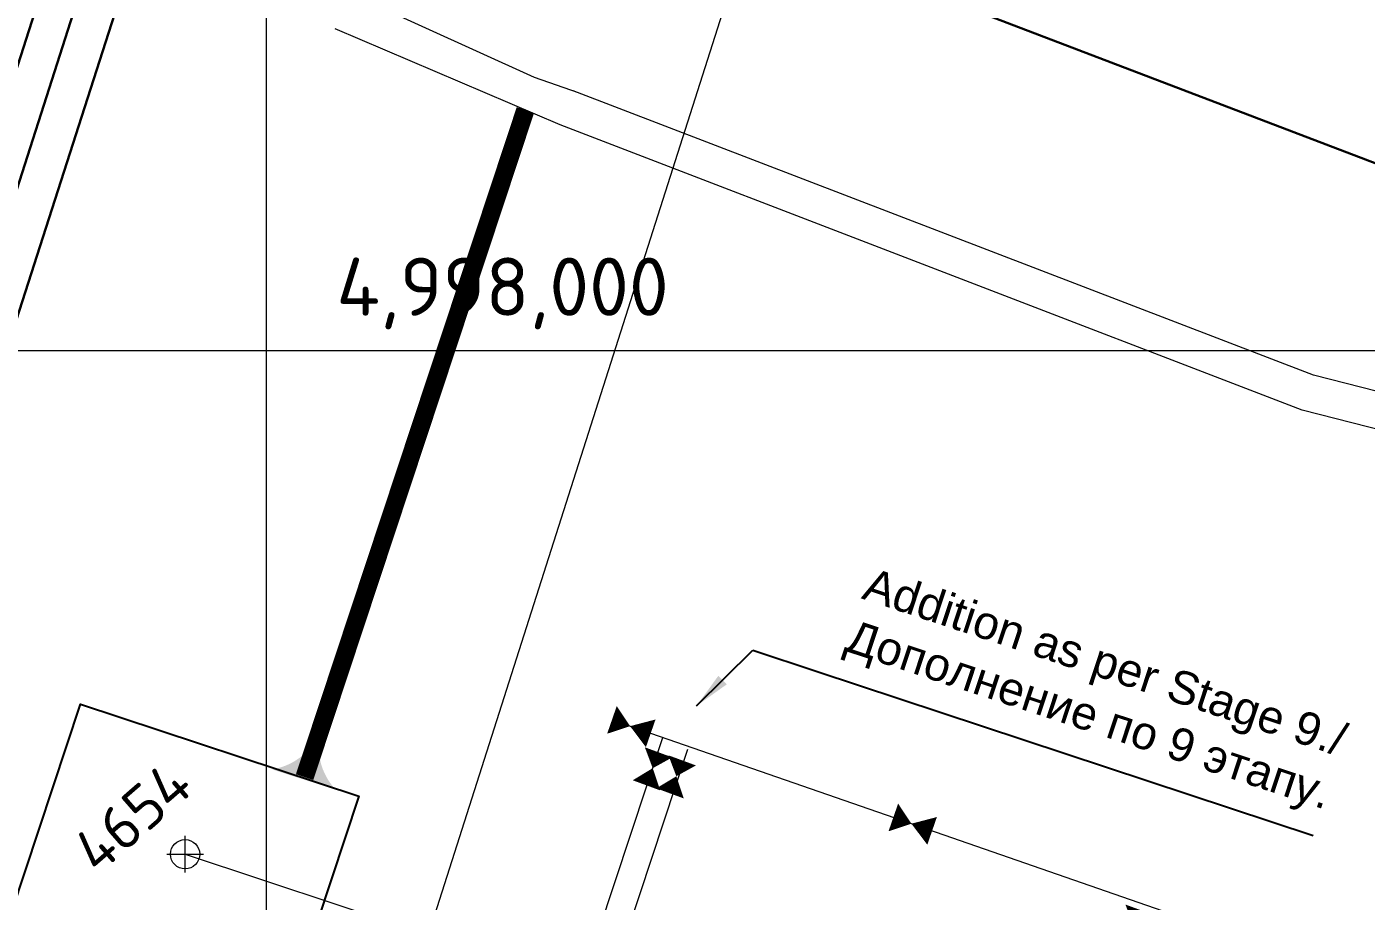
# Model space of a CAD drawing. Header units: millimetres. Extents: x 519 to 9564855, y -810 to 5021775.
# Drawn here: x 9534934.7 to 9535300.4, y 4997849.6 to 4998088.4 of the extents above; entities that cross this region are included whole.
import ezdxf

# ---------------------------------------------------------------- set-up
doc = ezdxf.new("R2010")
doc.units = ezdxf.units.MM
doc.header["$LTSCALE"] = 2
doc.header["$MEASUREMENT"] = 0
doc.header["$PDMODE"] = 2
doc.header["$PDSIZE"] = 5
doc.linetypes.add('92051501$0$GROUND2', pattern=[35, 25, -10])
for name, color, linetype in [('Existing roads', 41, 'Continuous'), ('Future Roads', 44, 'Continuous'), ('GRID_PULKOVO', 7, 'Continuous'), ('OilColl&Flowlines', 3, 'Continuous'), ('ROAD_FIELD', 255, '92051501$0$GROUND2'), ('ROAD_GROUND', 9, 'Continuous'), ('Stage 9.Frame&Text', 7, 'Continuous')]:
    doc.layers.add(name, color=color, linetype=linetype)
for name, color, linetype, lineweight in [('SteamInjInfrastructure', 25, 'Continuous', 100), ('Электро', 1, 'Continuous', 30), ('Электроснаб', 1, 'Continuous', 18), ('Электроснабжене', 1, 'Continuous', 18)]:
    doc.layers.add(name, color=color, linetype=linetype, lineweight=lineweight)
doc.styles.add('92051501$0$STANDARD', font='simplex.shx')
doc.styles.add('Elect', font='isocpeur.ttf')
doc.styles.get("Standard").update_dxf_attribs({"font": 'isocpeur.ttf', "width": 0.5})
doc.linetypes.add('STM_LINE', pattern='A,0.5,-0.2,["S",92051501$0$STANDARD,S=0.1,R=0,X=-0.1,Y=-0.05],-0.05', length=0.75)
doc.dimstyles.new('ISO-25', dxfattribs={"dimtxt": 15, "dimasz": 10, "dimexe": 5, "dimexo": 5, "dimgap": 5, "dimtad": 1, "dimtxsty": 'Standard', "dimblk": 'OBLIQUE', "dimcen": 50, "dimadec": 0, "dimazin": 0, "dimtfac": 1, "dimtmove": 0, "dimatfit": 3, "dimfxl": 0, "dimarcsym": 0})

# ---------------------------------------------------------------- blocks, each defined once
blk = doc.blocks.new('92051501$0$WELLPAD')
at = {"flags": 128}
blk.add_lwpolyline([(40, -30), (-40, -30), (-40, 30), (40, 30)], close=True, dxfattribs=at)
blk = doc.blocks.new('_Oblique')
at = {"color": 0, "linetype": 'ByBlock', "lineweight": -2}
blk.add_line((-0.5, -0.5), (0.5, 0.5), dxfattribs=at)

msp = doc.modelspace()

# ---------------------------------------------------------------- hatches: boundary and pattern name
at = {"layer": 'Future Roads', "linetype": 'ByBlock', "lineweight": 0, "ltscale": 25}
h = msp.add_hatch(color=256, dxfattribs=at)
h.paths.add_polyline_path([(9535012.91244, 4997890.10265), (9535014.49968, 4997889.50589, 0.155118741), (9535019.03233, 4997879.96888), (9535010.47673, 4997882.72202)])
h.paths.add_polyline_path([(9535011.38673, 4997890.67628), (9535012.91244, 4997890.10265), (9535010.47673, 4997882.72202), (9535001.6808, 4997885.5525, 0.161550784)])

# ---------------------------------------------------------------- linework, layer by layer
at = {"layer": 'Existing roads', "color": 0, "linetype": 'ByBlock', "lineweight": 0, "ltscale": 80}
msp.add_line((9533000, 4998000), (9548000, 4998000), dxfattribs=at)
at = {"layer": 'Future Roads', "linetype": 'ByBlock', "lineweight": 0, "const_width": 5, "elevation": 0.00005}
msp.add_lwpolyline([(9535010.52115, 4997883.43229), (9535070.80089, 4998065.61905)], dxfattribs=at)
at = {"layer": 'GRID_PULKOVO', "lineweight": 0}
msp.add_line((9535000, 5010000), (9535000, 4997493.94022), dxfattribs=at)
at = {"layer": 'OilColl&Flowlines', "lineweight": 0}
for p, q in [((9535176.20577, 4997870.72557), (9535098.21397, 4997897.76936)), ((9535085.9701, 4997826.64156), (9535108.34287, 4997894.25715)), ((9535052.9, 4997702.9), (9535115.18023, 4997891.12498)), ((9537054.13684, 4997219.54957), (9535176.20577, 4997870.72557)), ((9534977.9, 4997862.4), (9535085.9701, 4997826.64156))]:
    msp.add_line(p, q, dxfattribs=at)
for points in [[(9535094.43589, 4997899.07942, 8, 0, 0), (9535099.38193, 4997897.36437, 0, 8, 0), (9535105.02252, 4997895.40849, 8, 8, 0)], [(9535107.16689, 4997890.21858, 8, 0, 0), (9535105.57126, 4997885.8807, 0, 8, 0), (9535103.85198, 4997881.20668, 8, 8, 0)], [(9535113.61508, 4997888.01916, 8, 0, 0), (9535112.01945, 4997883.68128, 0, 8, 0), (9535110.30018, 4997879.00726, 8, 8, 0)], [(9535171.25973, 4997872.44061, 8, 0, 0), (9535176.20577, 4997870.72557, 0, 8, 0), (9535181.84636, 4997868.76968, 8, 8, 0)], [(9535238.39467, 4997847.26632, 8, 0, 0), (9535236.79904, 4997842.92844, 0, 8, 0), (9535235.07977, 4997838.25442, 8, 8, 0)]]:
    msp.add_lwpolyline(points, format="xyseb", dxfattribs=at)
at = {"layer": 'ROAD_FIELD', "lineweight": 0}
msp.add_lwpolyline([(9535085.28679, 4998070.36403), (9535085.28679, 4998070.36403), (9535073.28127, 4998074.52751), (9534961.38554, 4998125.36823), (9534903.46361, 4998150.17613), (9534875.19221, 4998162.58008), (9534824.85524, 4998177.05136), (9534783.97942, 4998180.04147)], dxfattribs=at)
at = {"layer": 'ROAD_GROUND', "lineweight": 0}
msp.add_line((9535080.2656, 4998061.58097), (9535018.88337, 4998087.76944), dxfattribs=at)
for points in [[(9536150.56462, 4997737.24512), (9536027.79049, 4997779.291), (9535913.2693, 4997808.99748), (9535654.18289, 4997891.90136), (9535547.99268, 4997926.35678), (9535285.96499, 4997993.20021), (9535083.85457, 4998070.91474)], [(9536147.3247, 4997727.78453), (9536024.91092, 4997769.70699), (9535910.48788, 4997799.38801), (9535651.0966, 4997882.38953), (9535545.21077, 4997916.74619), (9535282.92413, 4997983.65569), (9535080.2656, 4998061.58097)]]:
    msp.add_lwpolyline(points, dxfattribs=at)
at = {"layer": 'Stage 9.Frame&Text', "color": 0, "linetype": 'ByBlock', "lineweight": 0}
msp.add_circle((9534977.9, 4997862.4), 4, dxfattribs=at)
msp.add_point((9534977.9, 4997862.4), dxfattribs=at)
at = {"layer": 'SteamInjInfrastructure', "color": 6, "linetype": 'STM_LINE', "lineweight": 0, "ltscale": 15}
msp.add_line((9534928.58961, 4997477.26077, 0), (9535556.65607, 4999447.45705, 0), dxfattribs=at)
at = {"layer": 'Электро'}
for p, q in [((9535480.54786, 4997983.18762, 0), (9535070.10881, 4998139.98454, 0)), ((9534769.05831, 4997570.59342, -0.00006), (9534939.21684, 4998099.70884, 0)), ((9534780.55657, 4997570.98498, 0), (9534948.76251, 4998096.59264, 0)), ((9534790.19057, 4997568.04898, -0.00006), (9534958.58911, 4998091.69164, -0.00006))]:
    msp.add_line(p, q, dxfattribs=at)
at = {"layer": 'Электроснаб', "color": 1, "lineweight": 0}
msp.add_line((9535480.54786, 4997983.18762, 0), (9535070.10881, 4998139.98454, 0), dxfattribs=at)
at = {"layer": 'Электроснаб', "color": 1, "linetype": 'ByBlock', "lineweight": 0}
for p, q in [((9534769.05831, 4997570.59342, -0.00006), (9534939.21684, 4998099.70884, 0)), ((9534780.55657, 4997570.98498, 0), (9534948.76251, 4998096.59264, 0)), ((9534790.19057, 4997568.04898, -0.00006), (9534958.58911, 4998091.69164, -0.00006))]:
    msp.add_line(p, q, dxfattribs=at)
at = {"layer": 'Электроснабжене', "color": 1, "lineweight": 0}
msp.add_line((9535480.54786, 4997983.18762, 0), (9535070.10881, 4998139.98454, 0), dxfattribs=at)
at = {"layer": 'Электроснабжене', "color": 1, "linetype": 'ByBlock', "lineweight": 0}
for p, q in [((9534769.05831, 4997570.59342, -0.00006), (9534939.21684, 4998099.70884, 0)), ((9534780.55657, 4997570.98498, 0), (9534948.76251, 4998096.59264, 0)), ((9534790.19057, 4997568.04898, -0.00006), (9534958.58911, 4998091.69164, -0.00006))]:
    msp.add_line(p, q, dxfattribs=at)

# ---------------------------------------------------------------- block references
at = {"layer": 'Stage 9.Frame&Text', "color": 0, "linetype": 'ByBlock', "lineweight": 0, "xscale": 1.000397499139614, "yscale": 1.000397499139614, "zscale": 1.000397499139614, "rotation": 341.6915560444714}
msp.add_blockref('92051501$0$WELLPAD', (9534977.91016, 4997862.30831, 0.00005), dxfattribs=at)

# ---------------------------------------------------------------- texts
at = {"layer": 'GRID_PULKOVO', "lineweight": 0, "style": 'Elect'}
msp.add_text('4,998,000', height=15.875, rotation=0, dxfattribs=at).set_placement((9535019.18308, 4998009.44929))
at = {"layer": 'Stage 9.Frame&Text', "color": 0, "linetype": 'ByBlock', "lineweight": 0, "style": 'Elect'}
msp.add_text('4654', height=12, rotation=41, dxfattribs=at).set_placement((9534954.02663, 4997856.4577))
at = {"layer": 'Stage 9.Frame&Text', "color": 1, "linetype": 'ByBlock', "lineweight": 0, "ltscale": 25, "insert": (9535156.7441, 4997915.49211), "char_height": 9, "width": 178.5839506, "attachment_point": 7, "rotation": 341.691556, "style": 'Elect'}
msp.add_mtext('{\\fArial|b0|i0|c204|p34;Addition as per Stage 9./\\PДополнение по 9 этапу.}', dxfattribs=at)
at = {"layer": 'Электро', "style": 'Elect'}
msp.add_text('4,998,000', height=15.875, rotation=0, dxfattribs=at).set_placement((9535019.18308, 4998009.44929))
at = {"layer": 'Электроснаб', "color": 1, "lineweight": 0, "style": 'Elect'}
msp.add_text('4,998,000', height=15.875, rotation=0, dxfattribs=at).set_placement((9535019.18308, 4998009.44929))
at = {"layer": 'Электроснабжене', "color": 1, "lineweight": 0, "style": 'Elect'}
msp.add_text('4,998,000', height=15.875, rotation=0, dxfattribs=at).set_placement((9535019.18308, 4998009.44929))

# ---------------------------------------------------------------- leaders
at = {"layer": 'Stage 9.Frame&Text', "color": 0, "linetype": 'ByBlock', "lineweight": 0, "ltscale": 25, "annotation_type": 0, "has_hookline": 1, "hookline_direction": 0, "text_width": 137.69509, "horizontal_direction": (0.949379, -0.314132, 0)}
msp.add_leader([(9535117.55954, 4997902.91456), (9535132.86303, 4997918.12732), (9535150.42655, 4997912.31587)], dimstyle='ISO-25', override={"dimgap": 5, "dimtad": 1, "dimtxsty": 'Elect'}, dxfattribs=at)

doc.saveas('drawing.dxf')
